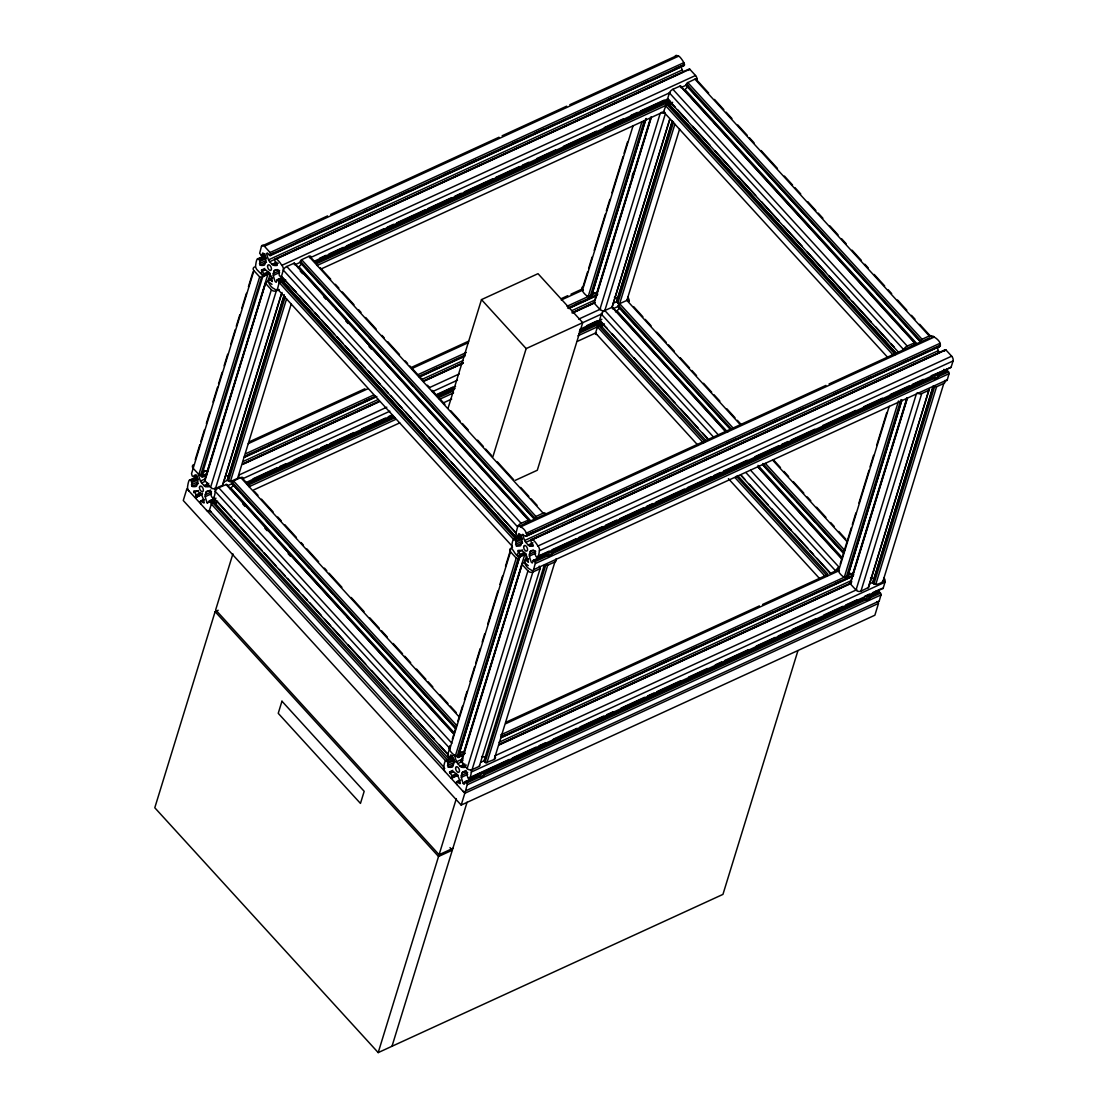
<?xml version="1.0" encoding="UTF-8"?>
<svg xmlns="http://www.w3.org/2000/svg" width="1108" height="1108" viewBox="0 0 1108 1108"><rect width="100%" height="100%" fill="white"/><g stroke="black" fill="none" stroke-linecap="round" stroke-linejoin="round"><path stroke-width="1.5" d="M189.08 491.093A3.587 1.911 65.3 0 1 187.626 486.343C189.357 473.989 192.307 482.049 192.141 486.398A22.437 11.98 65.3 0 0 195.936 486.454A3.587 1.911 65.3 0 0 196.808 485.512L197.598 482.922A3.587 1.911 65.3 0 0 197.612 481.038A22.437 11.98 65.3 0 0 195.701 474.833C194.509 474.335 192.39 479.542 191.532 473.656L253.926 270.643A3.587 2.604 17.1 0 1 254.508 266.986M264.798 268.455L261.405 270.214L264.286 274.368L263.607 276.501L257.139 269.867A3.587 1.911 65.3 0 1 255.685 265.117C257.111 252.887 260.574 260.726 260.2 265.172A22.437 11.98 65.3 0 0 264.009 265.214A3.587 1.911 65.3 0 0 264.867 264.286L265.657 261.696A3.587 1.911 65.3 0 0 265.671 259.812A22.437 11.98 65.3 0 0 263.759 253.607L262.707 252.984L261.668 255.643L259.632 253.317L261.502 246.225L327.566 215.908M214.537 502.243L211.517 503.655L209.426 510.234L443.74 767.013A3.587 1.911 65.3 0 0 445.194 771.764M240.533 492.672L231.849 483.6L233.262 481.066L240.782 477.59A3.587 1.565 -42.4 0 1 242.901 478.116M294.409 264.757L294.493 263.039L286.778 266.488A3.587 1.565 -42.4 0 0 283.288 270.103L281.39 276.681L296.141 292.055M300.434 262.499L301.182 259.923L308.841 256.35A3.587 1.565 -42.4 0 1 310.877 257.458M600.661 325.046L597.628 326.458L595.536 333.037A3.587 1.565 -42.4 0 0 596.561 334.436M201.088 494.487C190.285 501.19 199.745 496.412 193.595 491.135A22.437 11.98 65.3 0 1 197.376 491.149A3.587 1.911 65.3 0 1 198.831 492.104L201.213 494.736A3.587 1.911 65.3 0 1 202.376 496.619A22.437 11.98 65.3 0 1 204.26 502.824C203.581 503.905 198.498 497.852 200.797 503.932M214.772 488.102A3.587 1.911 65.3 0 1 215.229 491.343L449.557 748.122L447.687 755.213L449.723 757.553L450.762 754.894L451.815 755.504A22.437 11.98 65.3 0 1 453.726 761.708A3.587 1.911 65.3 0 1 453.712 763.592L452.923 766.182A3.587 1.911 65.3 0 1 452.064 767.124A22.437 11.98 65.3 0 1 448.255 767.068C448.532 762.595 445.388 754.825 443.74 767.013A3.587 1.565 -42.4 0 0 443.74 768.024M457.202 775.157L450.914 778.038L451.898 778.245L452.341 776.279L449.46 772.124L452.853 770.351M261.654 269.895L261.571 269.937A22.437 11.98 65.3 0 1 265.435 269.923A3.587 1.911 65.3 0 1 266.889 270.878L269.272 273.496A3.587 1.911 65.3 0 1 270.435 275.393A22.437 11.98 65.3 0 1 272.319 281.584C265.518 275.061 268.15 286.446 274.576 288.98A3.587 1.911 65.3 0 0 277.485 289.008L511.799 545.787A3.587 1.911 65.3 0 0 513.253 550.538C520.206 562.102 522.242 556.008 517.768 550.565A22.437 11.98 65.3 0 1 521.549 550.593A3.587 1.911 65.3 0 1 523.004 551.549L525.386 554.166A3.587 1.911 65.3 0 1 526.549 556.064A22.437 11.98 65.3 0 1 528.433 562.255C521.494 555.634 524.472 567.393 530.69 569.65A3.587 1.911 65.3 0 0 533.599 569.678L947.285 379.822L949.224 373.064L947.063 370.404L937.396 374.975M682.93 65.247C688.303 67.588 678.29 53.35 678.096 56.397A3.587 1.911 65.3 0 0 675.451 55.843M512.547 547.2A3.587 1.565 -42.4 0 1 511.799 545.787C513.004 533.599 516.84 541.369 516.314 545.842A22.437 11.98 65.3 0 0 520.123 545.884A3.587 1.911 65.3 0 0 520.982 544.956L521.785 542.366A3.587 1.911 65.3 0 0 521.785 540.482A22.437 11.98 65.3 0 0 519.874 534.278L518.89 533.571L517.713 536.314L515.746 533.987L517.616 526.896A3.587 1.565 -42.4 0 1 521.092 523.267L528.987 519.86L527.865 522.436M196.254 496.204L202.542 493.309M206.961 474.543C198.761 481.938 202.598 468.726 208.359 470.858M683.996 65.635L270.241 255.616L270.324 252.776L264.397 246.253A3.587 1.911 65.3 0 0 261.502 246.225M278.51 290.407A3.587 1.565 -42.4 0 1 277.485 289.008L279.341 281.917L277.388 279.59L276.211 282.318L275.213 281.612A22.437 11.98 65.3 0 1 273.316 275.421A3.587 1.911 65.3 0 1 273.316 273.538L274.105 270.948A3.587 1.911 65.3 0 1 274.978 270.006A22.437 11.98 65.3 0 1 278.773 270.061C280.462 271.377 277.166 277.139 281.39 276.308L516.466 533.502M448.186 763.204L454.474 760.323M452.369 776.874L457.092 774.7M462.784 762.858L465.374 767.235A22.437 11.98 65.3 0 1 461.593 767.207A3.587 1.911 65.3 0 1 460.152 766.251L457.756 763.634A3.587 1.911 65.3 0 1 456.593 761.736A22.437 11.98 65.3 0 1 454.709 755.531L455.277 754.853L458.2 757.595L458.283 754.548L464.474 751.529M520.428 555.634L525.15 553.474M462.632 790.877A3.587 1.911 65.3 0 0 465.54 790.904L467.396 783.813L465.374 781.486L464.266 784.215L463.269 783.522A22.437 11.98 65.3 0 1 461.371 777.317A3.587 1.911 65.3 0 1 461.371 775.434L462.161 772.844A3.587 1.911 65.3 0 1 463.033 771.916L466.177 770.462M533.599 569.678L535.455 562.587L533.433 560.246L532.325 562.989L531.328 562.282A22.437 11.98 65.3 0 1 529.43 556.091A3.587 1.911 65.3 0 1 529.43 554.208L530.22 551.618A3.587 1.911 65.3 0 1 531.092 550.676A22.437 11.98 65.3 0 1 534.887 550.731C534.444 555.122 538.003 563.099 539.402 550.773A3.587 1.911 65.3 0 0 537.948 546.022C531.244 534.901 528.613 540.067 533.433 545.995A22.437 11.98 65.3 0 1 529.652 545.981A3.587 1.911 65.3 0 1 528.211 545.011L525.815 542.394A3.587 1.911 65.3 0 1 524.652 540.51A22.437 11.98 65.3 0 1 522.768 534.305C529.596 540.926 526.868 529.153 520.511 526.923A3.587 1.911 65.3 0 0 517.616 526.896L283.288 270.103A3.587 1.911 65.3 0 0 281.834 265.352C274.742 254.092 272.693 259.771 277.319 265.324A22.437 11.98 65.3 0 1 273.538 265.311A3.587 1.911 65.3 0 1 272.097 264.341L269.701 261.723A3.587 1.911 65.3 0 1 268.538 259.84A22.437 11.98 65.3 0 1 266.654 253.635L267.222 252.943L270.241 255.616M684.37 64.444L270.671 254.3M465.54 790.904L879.226 601.048L881.165 594.29L879.004 591.63L869.337 596.201M934.321 348.078C943.296 348.383 941.357 341.139 934.21 337.067A3.587 1.911 65.3 0 0 931.302 337.04A3.587 1.565 -42.4 0 0 929.28 335.946L694.951 79.167L687.029 82.962L686.074 85.316L806.624 216.877M294.783 263.566L333.245 305.725M612.475 308.786L612.558 307.082L604.829 310.517A3.587 1.565 -42.4 0 0 601.353 314.146L599.442 320.724L607.198 328.425M680.534 87.56L680.617 85.842L672.888 89.291A3.587 1.565 -42.4 0 0 669.412 92.92L667.473 99.221L668.263 99.526M679.592 129.124L626.893 300.393L619.358 303.814L617.973 306.459L725.74 424.059M914.155 345.142L915.028 342.635L907.217 346.07A3.587 1.565 -42.4 0 0 903.726 349.699L669.412 92.92M195.23 459.654L199.786 444.834M200.811 441.538L204.357 430.015M206.379 423.436L209.924 411.899M212.958 402.024L217.528 387.204M218.539 383.908L222.085 372.385M224.107 365.792L227.652 354.269M230.699 344.38L235.256 329.561M236.267 326.264L239.813 314.741M241.835 308.149L246.405 293.329M248.427 286.75L252.984 271.931M202.238 473.393L200.562 475L198.858 474.529L259.646 276.903L253.926 270.643M200.7 474.944L261.502 277.332L263.192 276.377L260.976 272.499M202.085 474.307L263.025 275.781M207.792 471.662A3.587 2.604 17.1 0 0 207.251 471.44L268.053 273.828A22.437 16.274 17.1 0 0 267.527 273.662M272 284.368L267.998 281.46L265.865 282.111L204.606 480.193L210.575 487.368A3.587 2.604 17.1 0 0 215.506 488.489L222.874 485.096L222.971 483.794M204.855 481.094L265.865 282.111M267.873 281.598L269.895 275.006A3.587 2.604 17.1 0 0 268.053 273.828M451.939 757.927L445.651 760.822L211.323 504.029C210.492 497.991 208.318 503.655 207.154 502.852A22.437 11.98 65.3 0 1 205.257 496.647A3.587 1.911 65.3 0 1 205.257 494.764L206.046 492.174A3.587 1.911 65.3 0 1 206.919 491.246A22.437 11.98 65.3 0 1 210.714 491.287C210.049 495.733 214.149 503.6 215.229 491.343A3.587 1.565 -42.4 0 1 218.719 487.714L226.669 484.362L275.684 538.46M210.575 487.368L271.363 289.742L265.643 283.482M215.506 488.489L276.308 290.878L279.202 289.548M223.47 482.146L281.224 294.409M222.75 485.166L282.028 292.484M228.04 477.506L284.271 294.714M238.774 475.72A3.587 2.604 17.1 0 1 237.569 478.365L230.035 481.772L227.389 480.069L284.133 295.628M228.483 481.26L285.227 296.819M230.339 481.689L286.57 298.883M237.569 478.365L291.279 303.8M218.179 610.259L215.118 611.658L154.788 807.76L378.202 1052.6L722.942 894.391L797.954 650.604M232.915 553.806L215.658 609.871L439.087 854.711L452.867 848.382M448.186 407.869L481.481 299.617L538.017 273.676L582.711 322.636L537.297 470.249L515.303 480.332M492.866 456.828L526.161 348.591L602.184 313.758M587.6 271.806L583.03 286.626A3.587 2.604 17.1 0 0 582.462 290.282C582.226 292.304 590.135 300.434 591.561 295.434L645.756 119.221M588.611 268.524L592.157 256.987M594.179 250.408L605.328 214.176M606.339 210.88L609.885 199.357M611.907 192.764L623.056 156.533M624.067 153.236L627.613 141.713M582.462 290.282L633.125 125.606M588.182 296.556L641.878 121.991M452.299 739.175L456.87 724.355M457.881 721.059L462.438 706.239M464.46 699.647L466.994 691.42M470.041 681.531L474.598 666.711M475.609 663.429L480.166 648.596M482.188 642.017L484.722 633.776M487.769 623.901L497.894 590.966M499.93 584.373L502.464 576.146M505.497 566.257L511.065 548.141A3.587 2.604 17.1 0 0 510.497 551.798L449.696 749.423C449.474 751.432 457.382 759.562 458.795 754.562M590.038 296.972L644.233 120.772M591.409 296.348L646.13 118.487M632.114 176.227L633.125 172.945M597.752 294.077A3.587 2.604 17.1 0 0 596.589 293.481L650.784 117.268M594.899 300.102L651.13 117.309M717.915 434.433L604.829 310.517A3.587 2.604 17.1 0 1 599.899 309.395L594.179 303.121L651.421 117.032M455.416 755.684L516.217 558.072L510.497 551.798M457.272 756.113L518.073 558.487C522.976 557.878 515.068 554.609 518.004 553.529M459.308 752.914L519.597 556.95M458.657 755.476L519.444 557.864M545.191 514.237A3.587 1.565 -42.4 0 0 543.155 513.143L535.649 516.619L534.25 519.001L299.936 262.222M599.899 309.395L660.188 113.432M464.848 753.094A3.587 2.604 17.1 0 0 463.823 752.609L524.624 554.997A22.437 16.274 17.1 0 0 523.031 554.499M479.626 765.074L479.445 766.251L472.077 769.645A3.587 2.604 17.1 0 1 467.133 768.523L461.136 761.487L522.422 563.266L524.68 562.656L528.281 565.634M461.413 762.262L522.422 563.266M449.709 771.805A22.437 11.98 65.3 0 1 453.491 771.819A3.587 1.911 65.3 0 1 454.945 772.775L457.327 775.406A3.587 1.911 65.3 0 1 458.49 777.29A22.437 11.98 65.3 0 1 460.374 783.495C459.806 784.783 454.626 778.37 456.911 784.602M524.943 561.105L526.466 556.174A3.587 2.604 17.1 0 0 524.624 554.997M887.425 357.095L663.595 111.811L666.254 104.609L668.664 103.598L896.026 353.009M604.829 310.517L665.119 114.553M378.202 1052.6L438.533 856.498L452.327 850.168L449.986 847.62M439.087 854.711L456.33 798.646M467.133 768.523L527.934 570.911L522.214 564.637M669.537 119.733L612.073 307.193L725.144 431.123M612.073 307.193L669.828 119.456M461.177 805.073L464.806 793.273L878.505 603.417L874.877 615.217L461.177 805.073L183.263 500.511L186.892 488.711L464.806 793.273M463.033 771.916A22.437 11.98 65.3 0 1 466.828 771.957C466.579 776.306 469.737 784.367 471.343 772.013A3.587 1.911 65.3 0 0 471.219 769.645M472.077 769.645L532.865 572.033L540.344 568.556L539.236 566.146M672.085 121.686L616.547 301.501L618.513 303.744L619.663 303.717L674.883 124.221M616.713 302.096L672.445 120.952M688.359 70.413L689.591 69.028L695.533 75.51A3.587 1.911 65.3 0 1 696.987 80.261L708.649 93.03M617.807 303.301L673.539 122.143M391.997 1046.271L467.077 802.22M479.321 766.32L540.108 568.709M555.981 558.917A3.587 2.604 17.1 0 1 554.928 561.908L494.14 759.52L485.761 762.872L483.961 761.238L544.25 565.26M485.041 762.429L545.842 564.817L547.546 565.288L554.928 561.908M486.897 762.844L547.698 565.232M840.169 564.014L851.304 527.782M852.329 524.486L855.875 512.962M858.908 503.074L869.046 470.138M870.057 466.842L873.603 455.319M876.636 445.444L886.774 412.508M901.884 399.891L847.675 576.105C846.193 581.104 838.465 572.947 838.576 570.952L889.239 406.276M844.296 577.226L898.505 401.013M846.152 577.642L900.859 399.794M847.523 577.019L901.732 400.805M929.28 335.946L921.759 339.422L920.36 341.804L686.046 85.025M853.714 574.636A3.587 2.604 17.1 0 0 852.703 574.152L906.898 397.938M906.746 399.628L850.501 582.42L851.886 581.797M928.698 390.528L868.644 587.392L860.944 591.187A3.587 2.604 17.1 0 1 856.013 590.065L850.293 583.791L907.535 397.703M856.013 590.065L916.302 394.102M860.944 591.187L921.745 393.575L929.113 390.182L929.197 388.88M868.187 587.863L928.975 390.251M933.268 385.889L872.979 581.852C872.55 586.949 882.079 583.265 883.007 581.063L943.808 383.451A3.587 2.604 17.1 0 0 944.861 380.459M872.827 582.766L933.116 386.803M944.473 351.084L945.706 349.699L951.647 356.18A3.587 1.911 65.3 0 1 953.102 360.931L951.024 367.399L931.232 375.778M873.921 583.958L934.709 386.346L936.426 386.831L943.808 383.451M875.777 584.387L936.565 386.775M882.051 588.348L883.09 588.473L885.043 582.157A3.587 1.911 65.3 0 0 883.865 577.739A3.587 2.604 17.1 0 1 883.007 581.063M279.382 282.803L282.554 280.795L516.896 537.865L513.71 539.582L279.382 282.803L285.684 279.922M686.406 83.848L920.734 340.627M275.033 259.078L688.719 69.222M189.537 480.152L197.39 476.537M277.028 279.825L281.751 277.651M526.397 536.23L940.11 346.305M445.651 760.822L448.837 758.841L214.01 502.049M524.79 560.413L527.934 558.972M951.149 367.233L537.505 556.978M202.182 476.842L199.163 474.182L198.595 474.861A22.437 11.98 65.3 0 0 200.479 481.066A3.587 1.911 65.3 0 0 201.642 482.963L204.024 485.581A3.587 1.911 65.3 0 0 205.479 486.537A22.437 11.98 65.3 0 0 209.26 486.564L206.836 482.506M227.542 479.155L227.389 480.069M594.387 301.75L594.179 303.121M484.099 760.323L483.961 761.238M850.376 582.489L850.293 583.791M598.611 325.544L704.84 441.732M330.71 214.453L499.016 137.226M502.159 135.772L566.659 106.174M569.803 104.734L675.188 56.37A3.587 1.911 65.3 0 1 675.298 56.079M264.397 246.253L678.096 56.397M261.225 255.394L264.369 253.954M261.945 255.408L265.103 253.967M270.13 252.513L683.816 62.671M257.596 258.912L265.449 255.311M258.676 258.926L264.978 256.045M269.23 255.103L273.953 252.929M295.974 242.832L300.697 240.658M308.564 237.057L311.708 235.602M335.295 224.786L341.596 221.891M349.463 218.29L352.607 216.836M363.618 211.78L368.341 209.62M376.194 206.019L379.351 204.564M399.794 195.188L409.226 190.853M443.837 174.967L450.125 172.086M467.438 164.15L476.869 159.815M511.481 143.929L517.768 141.048M535.067 133.099L544.513 128.777M574.401 115.052L580.689 112.171M607.433 99.9L612.142 97.726M642.031 84.014L648.319 81.133M675.063 68.862L679.786 66.688M259.771 260.117L266.058 257.236M269.576 255.477L683.345 65.691M260.131 261.308L266.432 258.427M259.424 263.621L265.712 260.74M268.538 259.84L682.237 69.984A3.587 1.911 65.3 0 0 683.401 71.882L302.733 246.572M260.2 265.172L266.502 262.277M269.701 261.723L299.589 248.012M276.114 259.092L689.813 69.236M272.097 264.341L276.806 262.18M273.538 265.311L278.26 263.136M261.82 271.446L264.964 269.992M281.834 265.352L695.533 75.51M263.953 273.773L268.662 271.612M264.313 274.964L269.036 272.803M262.859 276.141L269.147 273.247M274.105 270.948L277.249 269.507M263.953 276.141L270.241 273.261M273.316 273.538L279.604 270.643M295.878 264.341L300.6 262.167M310.032 257.832L670.243 92.532M681.254 87.477L687.556 84.582M273.316 275.421L279.604 272.526M268.676 279.742L271.82 278.302M269.396 279.756L272.54 278.302M319.616 258.247L325.918 255.366M329.062 253.926L343.217 247.43M346.361 245.976L357.372 240.921M360.516 239.48L384.116 228.65M387.26 227.209L393.548 224.328M396.692 222.874L425.015 209.883M428.159 208.442L451.745 197.612M454.903 196.171L461.191 193.277M464.335 191.836L492.644 178.845M495.788 177.405L519.389 166.574M522.533 165.134L528.821 162.239M536.688 158.638L555.565 149.968M563.432 146.367L596.464 131.201M604.331 127.6L623.208 118.93M631.075 115.315L637.363 112.434M640.507 110.994L664.107 100.163M314.423 261.156L668.346 98.723M316.348 261.779L668.706 100.08M277.748 279.825L282.471 277.665M315.503 262.499L669.426 100.08M336.569 253.469L342.857 250.574M377.454 234.702L382.177 232.528M407.342 220.977L410.486 219.536M445.097 203.65L449.82 201.49M474.986 189.939L478.13 188.499M512.741 172.613L517.45 170.452M542.629 158.901L545.773 157.461M583.514 140.134L586.672 138.68M610.259 127.863L613.403 126.409M651.158 109.096L654.302 107.642M278.842 281.017L283.565 278.856M316.597 263.69L670.52 101.271M317.137 265.477L672.639 102.338M321.528 268.787L664.44 111.423M250.062 441.469L364.892 388.769M412.079 367.108L468.712 341.126M561.521 298.537L567.808 295.656M570.952 294.202L581.963 289.146M248.247 443.657L367.801 388.797M411.844 368.59L468.462 342.594M561.271 300.005L583.293 289.894M193.886 476.634L197.03 475.194M246.114 453.546L373.521 395.071M417.564 374.85L466.329 352.483M566.991 306.279L595.315 293.288M190.618 480.152L196.919 477.271M202.612 475.54L207.334 473.365M245.076 456.039L375.64 396.124M419.683 375.917L465.291 354.976M567.545 308.066L597.434 294.34M201.171 476.329L204.329 474.889M268.815 445.291L275.103 442.397M297.124 432.3L301.847 430.126M309.714 426.525L312.858 425.084M331.735 416.414L342.746 411.359M364.767 401.262L369.49 399.088M432.411 370.211L437.12 368.05M575.551 304.52L581.839 301.639M191.712 481.357L198 478.462M201.587 476.786L206.24 474.543M243.995 457.216L374.546 397.301M421.733 375.64L464.21 356.153M571.174 307.068L596.339 295.517M244.716 457.23L376.845 396.581M419.323 377.094L464.931 356.167M568.75 308.523L597.06 295.517M192.072 482.534L198.36 479.653M191.365 484.847L197.653 481.966M200.479 481.066L205.202 478.905M242.957 461.579L378.23 399.489M422.273 379.282L463.172 360.516M571.714 310.711L595.301 299.88M192.141 486.398L198.443 483.517M243.151 463.712L378.424 401.622M424.045 380.695L463.366 362.648M571.894 312.83L593.93 302.733M201.642 482.963L204.786 481.509M244.106 463.463L377.814 402.107M425.001 380.459L462.756 363.133M572.864 312.594L594.885 302.498M242.666 464.446L379.518 401.636M423.561 381.429L462.881 363.382M572.988 312.844L595.01 302.747M204.024 485.581L208.747 483.407M205.479 486.537L208.623 485.096M193.748 492.672L198.471 490.512M223.22 482.257L227.943 480.096M238.954 475.041L386.803 407.19M429.281 387.689L459.169 373.978M578.708 319.118L600.73 309.007M613.32 303.232L618.042 301.071M195.894 495.013L200.603 492.838M206.046 492.174L210.769 490.013M195.894 497.381L202.182 494.487M205.257 494.764L211.545 491.883M227.819 485.567L232.542 483.407M243.552 478.351L389.836 411.22M432.3 391.72L457.479 380.169M613.195 308.703L619.497 305.822M205.257 496.647L211.545 493.766M200.617 500.968L203.761 499.528M201.337 500.982L204.481 499.542M253.136 478.767L276.723 467.936M279.881 466.496L286.169 463.601M294.036 460L317.622 449.169M320.766 447.715L327.068 444.834M330.212 443.394L353.798 432.563M361.665 428.948L385.265 418.131M388.409 416.677L391.553 415.237M437.175 394.31L452.909 387.08M586.603 325.724L597.614 320.669M246.364 482.382L392.647 415.251M436.691 395.03L455.568 386.373M579.83 329.339L601.852 319.243M208.969 501.051L213.692 498.891M246.724 483.725L393.008 416.594M437.051 396.387L454.349 388.437M580.19 330.696L600.633 321.306M209.689 501.065L215.991 498.171M247.444 483.739L393.728 416.594M437.771 396.387L455.083 388.451M579.346 331.417L601.367 321.32M207.154 502.852L210.298 501.412M270.075 473.975L276.363 471.08M299.963 460.263L303.107 458.809M340.862 441.496L344.006 440.042M367.607 429.211L370.751 427.771M378.617 424.17L383.326 421.996M446.247 393.118L450.97 390.958M584.678 329.602L587.822 328.162M210.783 502.256L215.506 500.082M248.538 484.93L394.822 417.799M438.865 397.578L453.02 391.082M578.861 333.342L602.461 322.511M214.467 502.589L217.625 501.148M249.078 486.717L395.362 419.572M439.405 399.365L453.574 392.869M577.836 335.835L603.001 324.284M253.469 490.027L399.753 422.882M443.796 402.675L451.662 399.06M577.503 341.319L596.381 332.649M520.76 525.455L825.917 385.404M829.061 383.964L929.737 337.76M525.164 523.682L527.422 522.644M534.762 519.278L537.463 518.032M911.275 346.485L912.355 345.987M520.511 526.923L934.21 337.067M518.059 536.078L521.217 534.624M526.245 533.183L939.93 343.341M515.275 538.862L521.577 535.981M514.791 539.596L521.092 536.715M526.785 534.97L940.484 345.114M526.923 535.053L533.211 532.159M555.233 522.048L559.956 519.887M567.822 516.273L570.966 514.832M594.567 504.001L600.855 501.121M622.876 491.01L627.599 488.85M635.466 485.235L638.61 483.794M659.052 474.404L668.498 470.083M690.519 459.972L695.228 457.812M703.095 454.197L709.383 451.316M726.696 443.366L736.128 439.045M770.739 423.159L777.027 420.264M794.325 412.328L803.771 407.993M833.659 394.282L839.947 391.401M866.691 379.13L871.414 376.955M901.289 363.244L907.59 360.349M515.954 540.87L522.173 537.906M525.691 536.147L939.39 346.292M516.245 541.978L522.547 539.097M515.539 544.291L521.826 541.396M524.652 540.51L938.351 350.654A3.587 1.911 65.3 0 0 939.515 352.552M516.314 545.842L522.616 542.948M531.148 539.748L944.833 349.893M525.815 542.394L558.847 527.242M561.991 525.788L937.936 353.272M532.228 539.762L945.927 349.906M528.211 545.011L532.92 542.851M529.652 545.981L532.796 544.527M517.935 552.116L522.644 549.942M537.948 546.022L951.647 356.18M520.137 554.526L524.776 552.283M520.552 556.091L523.696 554.637M530.22 551.618L533.364 550.177M520.067 556.812L526.355 553.931M529.43 554.208L535.718 551.313M539.402 550.773L953.102 360.931M529.43 556.091L535.718 553.197M525.511 560.426L528.654 558.972M537.989 556.244L549 551.188M552.144 549.748L575.731 538.917M578.875 537.477L602.475 526.646M605.619 525.206L616.63 520.151M619.774 518.71L643.374 507.88M646.518 506.439L652.806 503.544M655.964 502.104L684.273 489.113M687.417 487.672L711.017 476.842M714.161 475.401L720.449 472.507M723.593 471.066L747.194 460.236M755.06 456.635L778.647 445.804M781.791 444.363L788.093 441.469M791.237 440.028L814.823 429.198M822.69 425.583L855.722 410.431M863.589 406.816L882.467 398.16M890.333 394.545L909.211 385.889M912.355 384.434L923.366 379.393M533.142 560.496L547.297 554M550.441 552.546L932.673 377.136M533.862 560.496L546.452 554.72M551.175 552.56L933.407 377.136M938.13 374.975L947.562 370.64M595.827 532.685L602.115 529.804M666.601 500.207L669.758 498.766M704.356 482.88L709.078 480.72M734.244 469.169L737.388 467.728M771.999 451.842L776.722 449.682M801.887 438.131L805.031 436.677M869.517 407.079L872.675 405.639M910.416 388.312L913.56 386.872M534.956 561.687L948.656 371.845M535.496 563.473L949.196 373.618M506.176 722.139L759.423 605.91M762.581 604.469L827.067 574.872M830.211 573.432L836.498 570.551M505.941 723.607L839.407 570.565M449.28 757.304L452.424 755.85M450 757.304L453.144 755.864M500.65 734.936L852.994 573.238M446.732 760.822L453.034 757.941M458.726 756.196L465.014 753.315M501.19 736.709L853.548 575.01M457.285 756.999L462.008 754.839M501.328 736.792L504.486 735.352M528.073 724.521L534.361 721.627M556.382 711.53L561.105 709.355M590.993 695.644L602.004 690.589M624.026 680.478L628.748 678.318M660.202 663.886L669.648 659.551M691.669 649.44L696.378 647.28M727.845 632.834L737.277 628.513M767.165 614.788L773.467 611.907M795.489 601.796L800.198 599.636M834.809 583.75L841.097 580.869M447.895 762.11L454.114 759.132M457.632 757.373L462.355 755.213M501.675 737.166L850.875 576.908M458.366 757.387L463.075 755.213M500.83 737.886L853.174 576.188M447.48 765.517L455.346 761.916M456.593 761.736L462.895 758.855M499.071 742.249L851.415 580.55M448.255 767.068L452.978 764.908M461.634 760.891L463.006 760.254M499.265 744.382L850.044 583.404M457.756 763.634L462.479 761.459M500.22 744.133L850.999 583.168M498.78 745.116L851.124 583.404M460.152 766.251L464.861 764.077M461.593 767.207L466.316 765.046M449.876 773.342L453.02 771.902M480.9 762.207L484.058 760.767M495.068 755.711L856.844 589.678M869.434 583.902L874.157 581.742M452.009 775.683L456.718 773.509M462.161 772.844L465.305 771.403M452.009 778.051L458.296 775.157M461.371 775.434L467.659 772.553M471.343 772.013L885.043 582.157M461.371 777.317L467.659 774.437M456.731 781.639L459.875 780.198M457.452 781.652L460.596 780.212M468.352 778.204L509.251 759.437M512.395 757.983L535.995 747.166M539.139 745.712L545.427 742.831M553.294 739.216L576.88 728.385M580.038 726.945L603.625 716.114M606.769 714.674L613.07 711.793M620.937 708.178L644.524 697.347M647.668 695.907L653.969 693.026M657.113 691.572L680.7 680.741M688.567 677.14L707.444 668.47M715.311 664.869L721.599 661.975M724.743 660.534L748.343 649.704M756.21 646.102L775.088 637.432M778.231 635.992L789.242 630.937M792.386 629.496L815.987 618.666M823.84 615.051L842.717 606.395M845.861 604.954L856.872 599.899M864.739 596.284L869.461 594.123M872.605 592.683L880.472 589.068M469.446 778.204L883.131 588.362M465.083 781.722L477.659 775.946M483.961 773.065L864.614 598.362M465.803 781.736L479.958 775.226M483.116 773.786L865.348 598.375M868.492 596.935L879.503 591.88M463.269 783.522L466.413 782.082M529.333 753.205L534.056 751.03M559.221 739.479L562.365 738.039M596.977 722.167L603.264 719.272M626.865 708.441L630.009 707.001M667.764 689.675L670.908 688.234M705.505 672.348L710.228 670.188M735.393 658.637L738.537 657.196M773.149 641.31L777.871 639.15M803.037 627.599L806.181 626.145M466.897 782.927L880.597 593.071M467.438 784.699L881.137 594.857M214.093 497.949L213.332 497.547L448.144 754.825M516.397 537.588L282.069 280.809M261.363 277.388L259.646 276.903M517.921 558.543L516.328 558.183M714.48 99.415L723.801 109.637M726.128 112.199L731.959 118.584M737.79 124.969L747.111 135.19M749.451 137.752L754.105 142.863M761.099 150.522L777.428 168.402M784.422 176.075L792.58 185.008M794.907 187.571L800.738 193.955M807.732 201.628L815.89 210.562M818.23 213.124L822.884 218.234M829.878 225.893L838.05 234.841M841.54 238.677L846.207 243.774M852.038 250.173L861.359 260.394M864.863 264.216L868.353 268.053M874.184 274.438L884.669 285.933M888.173 289.77L891.663 293.606M897.494 299.991L906.829 310.212M911.482 315.323L914.986 319.159M919.654 324.27L930.138 335.766M687.722 82.477L922.036 339.27M808.965 219.439L828.784 241.156M831.111 243.718L850.93 265.435M854.42 269.258L873.076 289.7M876.58 293.537L896.386 315.254M899.89 319.09L919.709 340.807M683.968 90.344A3.587 1.565 -42.4 0 0 685.007 89.54L916.981 343.771M680.894 86.369L689.051 95.316M691.392 97.878L711.197 119.595M713.538 122.143L915.208 343.161M680.132 85.967L914.446 342.746M672.888 89.291L907.217 346.07M669.426 100.8L675.257 107.185M677.584 109.747L688.082 121.243M692.749 126.354L710.228 145.522M714.895 150.619L732.374 169.787M738.205 176.172L755.698 195.34M761.528 201.725L779.007 220.894M783.675 226.004L802.33 246.447M806.984 251.544L825.64 271.986M829.144 275.823L848.95 297.54M852.454 301.376L871.11 321.819M875.763 326.929L888.588 340.973M890.929 343.535L894.419 347.358M667.501 99.111L898.325 352.067M668.193 103.612L895.513 352.732M666.808 104.249L895.306 354.643M665.506 105.606L892.826 354.726M633.596 306.597L642.917 316.819M645.244 319.381L651.075 325.766M656.906 332.151L666.227 342.372M668.567 344.92L674.398 351.319M680.215 357.704L689.55 367.925M691.877 370.474L696.544 375.584M703.538 383.257L711.696 392.19M714.023 394.753L719.854 401.138M726.848 408.797L735.006 417.744M737.346 420.306L740.837 424.129M773.481 459.903L780.475 467.562M783.979 471.399L788.633 476.509M793.3 481.62L803.799 493.115M807.289 496.952L810.793 500.788M816.61 507.173L825.945 517.394M830.598 522.505L834.102 526.328M838.77 531.438L845.764 539.111M626.893 300.393A3.587 1.565 -42.4 0 1 628.928 301.487A3.587 1.911 65.3 0 0 627.751 297.069A3.587 2.604 17.1 0 1 626.893 300.393L739.978 424.309M772.622 460.083L847.218 541.84M619.663 303.717L732.734 427.633M765.379 463.407L844.642 550.274M618.347 305.074L731.432 428.99M762.9 463.49L843.34 551.645M763.052 464.945L770.046 472.604M773.536 476.44L792.192 496.883M796.86 501.993L815.502 522.436M819.006 526.272L838.825 547.989M617.987 306.251L729.895 428.893M762.539 464.668L842.98 552.823M615.452 311.847A3.587 1.565 -42.4 0 0 616.948 310.766L727.693 432.134M757.997 465.36L841.928 557.338M612.835 307.608L725.906 431.524M758.551 467.299L841.318 558.003M757.789 466.884L841.734 558.875M750.559 470.207L839.144 567.296A3.587 2.604 17.1 0 0 838.576 570.952M601.353 314.146L713.261 436.787M745.906 472.562L835.667 570.925A3.587 1.565 -42.4 0 1 839.144 567.296M611.865 333.536L629.344 352.69M634.011 357.801L651.49 376.969M657.321 383.354L674.814 402.523M680.644 408.907L698.123 428.062M702.791 433.173L707.458 438.283M741.266 475.332L744.756 479.168M749.423 484.279L768.066 504.722M771.57 508.558L791.389 530.275M794.879 534.098L807.704 548.155M810.045 550.718L813.535 554.54M817.039 558.377L829.864 572.434M599.442 320.351L707.86 439.156M740.504 474.93L830.266 573.293M600.134 324.852L705.561 440.098M737.693 475.595L827.953 574.235M736.308 476.232L827.233 575.869M597.447 326.846L703.525 443.089M735.006 477.59L824.768 575.952M595.536 333.037L698.123 445.458M728.427 478.684L819.366 578.321M481.481 299.617L526.161 348.591M312.041 258.732L315.531 262.568M320.198 267.679L330.696 279.174M335.35 284.285L338.854 288.108M342.344 291.944L354.006 304.728M358.673 309.825L361 312.387M365.668 317.497L376.152 328.993M381.983 335.378L384.31 337.94M387.814 341.763L399.476 354.546M405.293 360.931L407.633 363.493M409.96 366.042L422.785 380.099M427.453 385.21L429.779 387.758M432.106 390.321L444.931 404.365M450.762 410.749L460.083 420.971M462.424 423.533L468.255 429.918M477.576 440.139L483.407 446.524M485.733 449.086L491.564 455.471M497.395 461.856L513.71 479.736M520.705 487.409L528.876 496.356M531.203 498.905L537.034 505.29M308.841 256.35L543.155 513.143M301.598 259.674L535.926 516.466M300.296 261.045L534.61 517.824M301.611 263.773L320.254 284.216M323.758 288.038L343.577 309.769M347.067 313.592L366.886 335.308M369.213 337.871L390.196 360.862M392.537 363.424L413.519 386.415M415.846 388.963L533.585 518.004M297.844 267.54A3.587 1.565 -42.4 0 0 298.883 266.737L530.87 520.968M335.586 308.287L356.568 331.278M358.895 333.84L402.024 381.097M404.365 383.659L425.347 406.65M427.674 409.212L470.803 456.482M473.144 459.031L529.098 520.358M294.022 263.164L528.336 519.943M300.24 271.141L302.581 273.69M323.564 296.695L325.891 299.243M345.71 320.96L348.037 323.522M369.019 346.513L371.36 349.062M286.778 266.488L521.092 523.267M299.631 295.878L312.456 309.935M314.783 312.484L319.45 317.594M321.777 320.157L334.602 334.214M336.943 336.763L342.774 343.148M345.1 345.71L356.762 358.48M360.252 362.316L364.92 367.427M368.41 371.263L380.072 384.033M383.562 387.869L388.229 392.98M390.57 395.528L402.218 408.312M405.722 412.134L411.553 418.519M413.88 421.082L424.364 432.577M429.031 437.688L446.524 456.856M451.178 461.967L468.67 481.121M474.501 487.506L491.98 506.675M497.811 513.059L515.303 532.228M280.698 281.446L515.012 538.225M269.895 275.006L272.291 277.623M242.818 478.684L249.812 486.343M254.466 491.453L257.97 495.29M261.46 499.126L273.122 511.896M277.789 517.007L281.28 520.843M284.784 524.68L296.432 537.449M301.099 542.56L303.426 545.122M306.93 548.945L318.592 561.728M324.422 568.113L326.749 570.662M329.076 573.224L341.901 587.268M351.222 597.489L364.047 611.547M369.878 617.932L379.213 628.153M381.54 630.715L387.371 637.1M393.201 643.485L402.523 653.706M404.849 656.255L410.68 662.653M416.511 669.038L425.832 679.259M428.173 681.808L432.826 686.918M439.821 694.591L447.992 703.525M450.319 706.087L456.15 712.472M240.782 477.59L458.781 716.488M233.539 480.914L456.205 724.923M232.237 482.271L456.067 727.554M242.874 495.221L263.856 518.225M266.183 520.774L286.002 542.491M289.507 546.327L309.326 568.044M311.653 570.592L332.635 593.597M334.962 596.146L455.042 727.734M231.877 483.448L455.693 728.732M229.938 488.67A3.587 1.565 -42.4 0 0 230.824 487.963L453.491 731.972M278.011 541.009L298.994 564.014M301.334 566.562L321.14 588.279M323.481 590.841L344.463 613.832M346.79 616.394L389.919 663.65M392.26 666.213L452.881 732.637M225.963 484.39L453.283 733.51M242.68 503.863L245.007 506.425M264.826 528.142L267.153 530.69M288.135 553.695L290.476 556.244M218.719 487.714L451.87 743.219M198.858 474.529L193.138 468.255A3.587 2.604 17.1 0 1 193.374 464.778M218.747 503.06L231.572 517.117M233.899 519.666L238.566 524.776M240.907 527.339L253.718 541.383M257.222 545.219L261.89 550.33M264.216 552.892L275.878 565.662M279.368 569.498L285.199 575.883M287.526 578.431L299.188 591.215M302.692 595.038L307.345 600.148M309.686 602.71L321.334 615.48M324.838 619.317L330.669 625.701M332.996 628.264L343.494 639.759M348.147 644.87L365.64 664.024M371.471 670.423L387.786 688.303M393.617 694.688L411.096 713.857M416.927 720.242L434.419 739.41M439.073 744.521L448.408 754.728M212.639 502.672L446.953 759.465M215.118 611.658L438.533 856.498M688.484 86.022A22.437 9.737 -42.4 0 1 685.007 89.54M694.951 79.167A3.587 1.565 -42.4 0 1 696.987 80.261M663.595 111.811A3.587 1.565 -42.4 0 0 665.271 113.044A3.587 2.604 17.1 0 1 661.351 112.351M672.14 103.058A22.437 9.737 -42.4 0 1 669.426 105.8M301.999 263.621A22.437 9.737 -42.4 0 1 298.883 266.737M285.282 281.058A22.437 9.737 -42.4 0 1 283.316 282.983M521.425 535.829A22.437 9.737 -42.4 0 1 520.718 536.632M520.345 537.034A22.437 9.737 -42.4 0 1 519.597 537.837M938.351 350.654A22.437 11.98 65.3 0 1 937.271 347.552M944.819 371.914A22.437 11.98 65.3 0 1 943.933 369.338M947.285 379.822A3.587 1.911 65.3 0 1 945.276 380.529M682.237 69.984A22.437 11.98 65.3 0 1 680.852 65.843M620.064 307.664A22.437 9.737 -42.4 0 1 616.948 310.766M604.456 323.896A22.437 9.737 -42.4 0 1 600.952 327.4M233.94 484.847A22.437 9.737 -42.4 0 1 230.824 487.963M211.102 511.481A3.587 1.565 -42.4 0 1 209.426 510.234A3.587 1.911 65.3 0 1 206.517 510.206M217.597 501.882A22.437 9.737 -42.4 0 1 215.658 503.835M444.765 768.412A3.587 1.565 -42.4 0 1 444.239 768.398M452.646 757.872A22.437 9.737 -42.4 0 1 452.286 758.274M876.76 593.154A22.437 11.98 65.3 0 1 876.04 591.09M879.226 601.048A3.587 1.911 65.3 0 1 876.913 601.561M202.986 470.318A22.437 16.274 17.1 0 1 207.251 471.44M225.63 475.471A22.437 16.274 17.1 0 1 228.844 476.26M276.308 290.878A3.587 2.604 17.1 0 1 271.363 289.742M459.003 751.39A22.437 16.274 17.1 0 1 463.823 752.609M494.971 756.196A3.587 2.604 17.1 0 1 494.14 759.52M481.648 756.529A22.437 16.274 17.1 0 1 485.941 757.595M449.696 749.423A3.587 2.604 17.1 0 1 449.391 746.432M449.64 746.169A3.587 2.604 17.1 0 1 450.277 745.767M532.865 572.033A3.587 2.604 17.1 0 1 527.934 570.911M848.423 573.016A22.437 16.274 17.1 0 1 852.703 574.152M870.514 578.071A22.437 16.274 17.1 0 1 874.808 579.138M921.745 393.575A3.587 2.604 17.1 0 1 917.119 392.744M592.309 292.346A22.437 16.274 17.1 0 1 596.589 293.481M614.4 297.401A22.437 16.274 17.1 0 1 618.693 298.468M662.362 101.34A22.437 16.274 17.1 0 1 662.376 102.158M281.958 701.212L278.233 713.317L360.46 803.425L364.186 791.32L281.958 701.212M935.789 378.714A3.047 1.33 -42.4 0 0 938.739 374.767A3.047 1.33 -42.4 0 0 934.681 376.637A3.047 1.33 -42.4 0 0 935.789 378.714M549.679 555.897A3.047 1.33 -42.4 0 0 552.629 551.964A3.047 1.33 -42.4 0 0 548.571 553.82A3.047 1.33 -42.4 0 0 549.679 555.897M523.655 546.84A3.047 1.634 65.3 0 0 526.48 551.133A3.047 1.634 65.3 0 0 526.674 546.867A3.047 1.634 65.3 0 0 523.655 546.84M267.54 266.169A3.047 1.634 65.3 0 0 270.366 270.463A3.047 1.634 65.3 0 0 270.56 266.197A3.047 1.634 65.3 0 0 267.54 266.169M867.73 599.94A3.047 1.33 -42.4 0 0 870.68 595.993A3.047 1.33 -42.4 0 0 866.622 597.863A3.047 1.33 -42.4 0 0 867.73 599.94M481.62 777.137A3.047 1.33 -42.4 0 0 484.57 773.19A3.047 1.33 -42.4 0 0 480.512 775.06A3.047 1.33 -42.4 0 0 481.62 777.137M455.596 768.079A3.047 1.634 65.3 0 0 458.421 772.373A3.047 1.634 65.3 0 0 458.615 768.107A3.047 1.634 65.3 0 0 455.596 768.079M199.482 487.409A3.047 1.634 65.3 0 0 202.307 491.703A3.047 1.634 65.3 0 0 202.501 487.437A3.047 1.634 65.3 0 0 199.482 487.409"/></g></svg>
